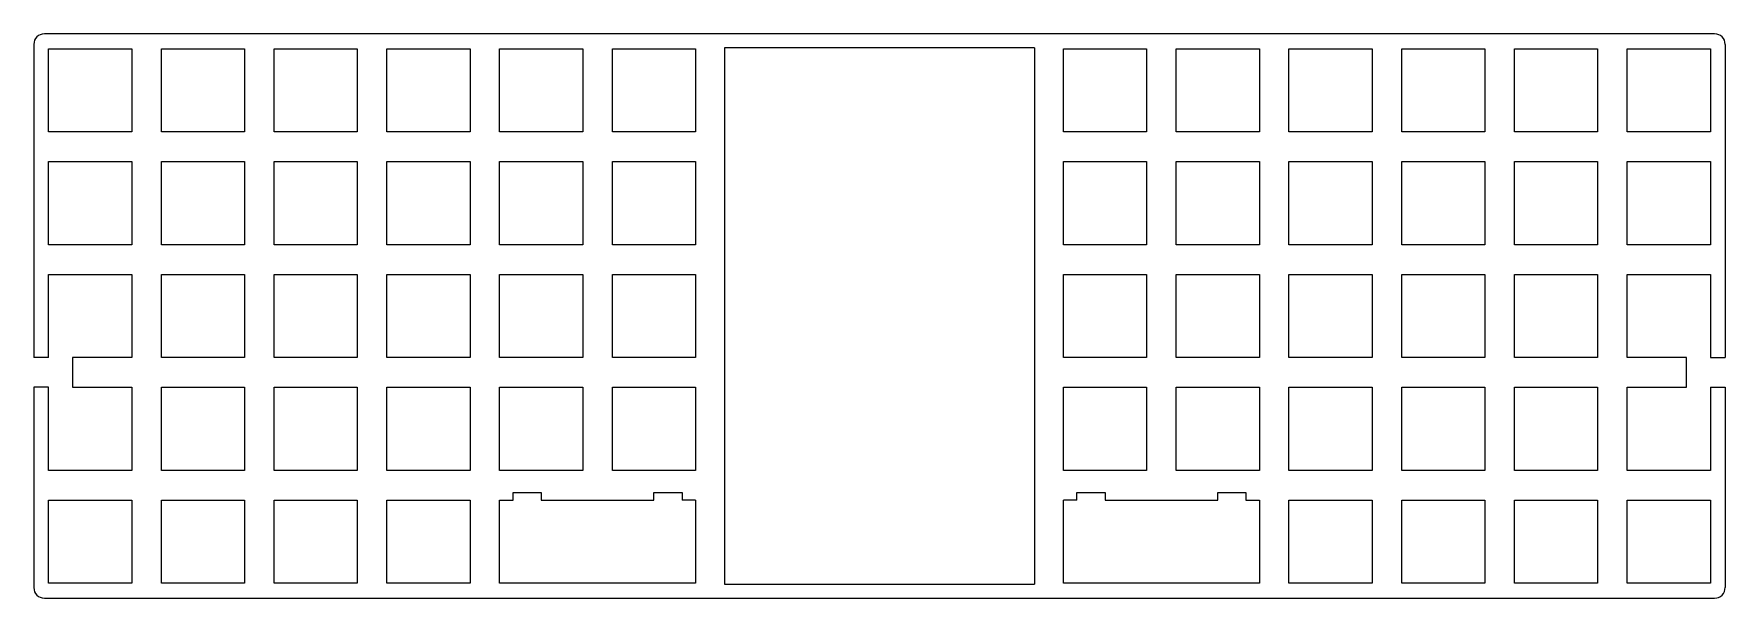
# Model space of a CAD drawing. Extents: x -11 to 275, y -135 to -40.
import ezdxf

# ---------------------------------------------------------------- set-up
doc = ezdxf.new("R2010")
doc.units = 0
doc.layers.add('BLACK', color=7, linetype='CONTINUOUS')

msp = doc.modelspace()

# ---------------------------------------------------------------- linework, layer by layer
at = {"layer": 'BLACK', "linetype": 'CONTINUOUS'}
for p, q in [((273.249, -39.7669), (-8.92987, -39.7669)), ((-10.7158, -41.5529), (-10.7158, -94.417)), ((-8.21535, -42.2674), (5.83403, -42.2674)), ((-8.21535, -56.3167), (-8.21535, -42.2674)), ((5.83403, -42.2674), (5.83403, -56.3167)), ((10.8348, -42.2674), (24.8842, -42.2674)), ((10.8348, -56.3168), (10.8348, -42.2674)), ((24.8842, -42.2674), (24.8842, -56.3168)), ((29.8849, -56.3169), (29.8849, -42.2675)), ((29.8849, -42.2675), (43.9343, -42.2675)), ((43.9343, -42.2675), (43.9343, -56.3169)), ((48.9351, -42.2675), (62.9844, -42.2675)), ((48.9351, -56.3169), (48.9351, -42.2675)), ((62.9844, -42.2675), (62.9844, -56.3169)), ((67.9852, -42.2676), (82.0346, -42.2676)), ((67.9852, -56.317), (67.9852, -42.2676)), ((82.0346, -42.2676), (82.0346, -56.317)), ((87.0353, -42.2677), (101.085, -42.2677)), ((87.0353, -56.317), (87.0353, -42.2677)), ((101.085, -42.2677), (101.085, -56.317)), ((158.354, -42.1483), (105.966, -42.1481)), ((105.966, -42.1481), (105.966, -132.636)), ((158.354, -42.1483), (158.354, -132.636)), ((163.235, -42.2675), (177.285, -42.2675)), ((163.235, -56.3169), (163.235, -42.2675)), ((177.285, -42.2675), (177.285, -56.3169)), ((182.285, -56.3168), (182.285, -42.2674)), ((182.285, -42.2674), (196.335, -42.2674)), ((196.335, -42.2674), (196.335, -56.3168)), ((201.335, -56.3167), (201.335, -42.2674)), ((201.335, -42.2674), (215.385, -42.2674)), ((215.385, -42.2674), (215.385, -56.3167)), ((220.386, -56.3167), (220.386, -42.2673)), ((220.386, -42.2673), (234.435, -42.2673)), ((234.435, -42.2673), (234.435, -56.3167)), ((239.436, -42.2672), (253.485, -42.2672)), ((239.436, -56.3166), (239.436, -42.2672)), ((253.485, -42.2672), (253.485, -56.3166)), ((258.486, -56.3166), (258.486, -42.2672)), ((258.486, -42.2672), (272.535, -42.2672)), ((272.535, -42.2672), (272.535, -56.3166)), ((275.035, -41.5529), (275.035, -94.417)), ((5.83403, -56.3167), (-8.21535, -56.3167)), ((24.8842, -56.3168), (10.8348, -56.3168)), ((43.9343, -56.3169), (29.8849, -56.3169)), ((62.9844, -56.3169), (48.9351, -56.3169)), ((82.0346, -56.317), (67.9852, -56.317)), ((101.085, -56.317), (87.0353, -56.317)), ((177.285, -56.3169), (163.235, -56.3169)), ((196.335, -56.3168), (182.285, -56.3168)), ((215.385, -56.3167), (201.335, -56.3167)), ((234.435, -56.3167), (220.386, -56.3167)), ((253.485, -56.3166), (239.436, -56.3166)), ((272.535, -56.3166), (258.486, -56.3166)), ((-8.21535, -75.3668), (-8.21535, -61.3174)), ((-8.21535, -61.3174), (5.83403, -61.3174)), ((5.83403, -61.3174), (5.83403, -75.3668)), ((10.8348, -61.3175), (24.8842, -61.3175)), ((10.8348, -75.3669), (10.8348, -61.3175)), ((24.8842, -61.3175), (24.8842, -75.3669)), ((29.8849, -61.3176), (43.9343, -61.3176)), ((29.8849, -75.3669), (29.8849, -61.3176)), ((43.9343, -61.3176), (43.9343, -75.3669)), ((48.9351, -61.3176), (62.9844, -61.3176)), ((48.9351, -75.367), (48.9351, -61.3176)), ((62.9844, -61.3176), (62.9844, -75.367)), ((67.9852, -75.3671), (67.9852, -61.3177)), ((67.9852, -61.3177), (82.0346, -61.3177)), ((82.0346, -61.3177), (82.0346, -75.3671)), ((87.0353, -75.3671), (87.0353, -61.3177)), ((87.0353, -61.3177), (101.085, -61.3177)), ((101.085, -61.3177), (101.085, -75.3671)), ((163.235, -75.3669), (163.235, -61.3176)), ((163.235, -61.3176), (177.285, -61.3176)), ((177.285, -61.3176), (177.285, -75.3669)), ((182.285, -75.3669), (182.285, -61.3175)), ((182.285, -61.3175), (196.335, -61.3175)), ((196.335, -61.3175), (196.335, -75.3669)), ((201.335, -61.3174), (215.385, -61.3174)), ((201.335, -75.3668), (201.335, -61.3174)), ((215.385, -61.3174), (215.385, -75.3668)), ((220.386, -61.3174), (234.435, -61.3174)), ((220.386, -75.3668), (220.386, -61.3174)), ((234.435, -61.3174), (234.435, -75.3668)), ((239.436, -61.3173), (253.485, -61.3173)), ((239.436, -75.3667), (239.436, -61.3173)), ((253.485, -61.3173), (253.485, -75.3667)), ((258.486, -75.3666), (258.486, -61.3173)), ((258.486, -61.3173), (272.535, -61.3173)), ((272.535, -61.3173), (272.535, -75.3666)), ((5.83403, -75.3668), (-8.21535, -75.3668)), ((24.8842, -75.3669), (10.8348, -75.3669)), ((43.9343, -75.3669), (29.8849, -75.3669)), ((62.9844, -75.367), (48.9351, -75.367)), ((82.0346, -75.3671), (67.9852, -75.3671)), ((101.085, -75.3671), (87.0353, -75.3671)), ((177.285, -75.3669), (163.235, -75.3669)), ((196.335, -75.3669), (182.285, -75.3669)), ((215.385, -75.3668), (201.335, -75.3668)), ((234.435, -75.3668), (220.386, -75.3668)), ((253.485, -75.3667), (239.436, -75.3667)), ((272.535, -75.3666), (258.486, -75.3666)), ((-8.21535, -94.4169), (-8.21535, -80.3675)), ((-8.21535, -80.3675), (5.83403, -80.3675)), ((5.83403, -80.3675), (5.83403, -94.4169)), ((10.8348, -94.417), (10.8348, -80.3676)), ((10.8348, -80.3676), (24.8842, -80.3676)), ((24.8842, -80.3676), (24.8842, -94.417)), ((29.8849, -80.3676), (43.9343, -80.3676)), ((29.8849, -94.417), (29.8849, -80.3676)), ((43.9343, -80.3676), (43.9343, -94.417)), ((48.9351, -80.3677), (62.9844, -80.3677)), ((48.9351, -94.4171), (48.9351, -80.3677)), ((62.9844, -80.3677), (62.9844, -94.4171)), ((67.9852, -80.3678), (82.0346, -80.3678)), ((67.9852, -94.4171), (67.9852, -80.3678)), ((82.0346, -80.3678), (82.0346, -94.4171)), ((87.0353, -94.4172), (87.0353, -80.3678)), ((87.0353, -80.3678), (101.085, -80.3678)), ((101.085, -80.3678), (101.085, -94.4172)), ((163.235, -94.417), (163.235, -80.3676)), ((163.235, -80.3676), (177.285, -80.3676)), ((177.285, -80.3676), (177.285, -94.417)), ((182.285, -94.417), (182.285, -80.3676)), ((182.285, -80.3676), (196.335, -80.3676)), ((196.335, -80.3676), (196.335, -94.417)), ((201.335, -94.4169), (201.335, -80.3675)), ((201.335, -80.3675), (215.385, -80.3675)), ((215.385, -80.3675), (215.385, -94.4169)), ((220.386, -80.3675), (234.435, -80.3675)), ((220.386, -94.4168), (220.386, -80.3675)), ((234.435, -80.3675), (234.435, -94.4168)), ((239.436, -94.4168), (239.436, -80.3674)), ((239.436, -80.3674), (253.485, -80.3674)), ((253.485, -80.3674), (253.485, -94.4168)), ((258.486, -94.4167), (258.486, -80.3673)), ((258.486, -80.3673), (272.535, -80.3673)), ((272.535, -80.3673), (272.535, -94.4167)), ((-8.21535, -94.4169), (-10.7158, -94.417)), ((5.83403, -94.4169), (-4.16736, -94.417)), ((-4.16736, -94.417), (-4.16736, -99.4176)), ((24.8842, -94.417), (10.8348, -94.417)), ((43.9343, -94.417), (29.8849, -94.417)), ((62.9844, -94.4171), (48.9351, -94.4171)), ((82.0346, -94.4171), (67.9852, -94.4171)), ((101.085, -94.4172), (87.0353, -94.4172)), ((177.285, -94.417), (163.235, -94.417)), ((196.335, -94.417), (182.285, -94.417)), ((215.385, -94.4169), (201.335, -94.4169)), ((234.435, -94.4168), (220.386, -94.4168)), ((253.485, -94.4168), (239.436, -94.4168)), ((268.487, -94.4168), (258.486, -94.4167)), ((268.487, -99.4174), (268.487, -94.4168)), ((272.535, -94.4167), (275.035, -94.417)), ((-8.21535, -99.4176), (-10.7158, -99.4177)), ((-10.7158, -99.4177), (-10.7158, -133.231)), ((-8.21535, -113.467), (-8.21535, -99.4176)), ((-4.16736, -99.4176), (5.83403, -99.4176)), ((5.83403, -99.4176), (5.83403, -113.467)), ((10.8348, -113.467), (10.8348, -99.4177)), ((10.8348, -99.4177), (24.8842, -99.4177)), ((24.8842, -99.4177), (24.8842, -113.467)), ((29.8849, -99.4177), (43.9343, -99.4177)), ((29.8849, -113.467), (29.8849, -99.4177)), ((43.9343, -99.4177), (43.9343, -113.467)), ((48.9351, -113.467), (48.9351, -99.4178)), ((48.9351, -99.4178), (62.9844, -99.4178)), ((62.9844, -99.4178), (62.9844, -113.467)), ((67.9852, -99.4178), (82.0346, -99.4178)), ((67.9852, -113.467), (67.9852, -99.4178)), ((82.0346, -99.4178), (82.0346, -113.467)), ((87.0353, -99.4179), (101.085, -99.4179)), ((87.0353, -113.467), (87.0353, -99.4179)), ((101.085, -99.4179), (101.085, -113.467)), ((163.235, -113.467), (163.235, -99.4177)), ((163.235, -99.4177), (177.285, -99.4177)), ((177.285, -99.4177), (177.285, -113.467)), ((182.285, -113.467), (182.285, -99.4177)), ((182.285, -99.4177), (196.335, -99.4177)), ((196.335, -99.4177), (196.335, -113.467)), ((201.335, -113.467), (201.335, -99.4176)), ((201.335, -99.4176), (215.385, -99.4176)), ((215.385, -99.4176), (215.385, -113.467)), ((220.386, -113.467), (220.386, -99.4175)), ((220.386, -99.4175), (234.435, -99.4175)), ((234.435, -99.4175), (234.435, -113.467)), ((239.436, -99.4175), (253.485, -99.4175)), ((239.436, -113.467), (239.436, -99.4175)), ((253.485, -99.4175), (253.485, -113.467)), ((258.486, -99.4174), (268.487, -99.4174)), ((258.486, -113.467), (258.486, -99.4174)), ((272.535, -99.4174), (272.535, -113.467)), ((272.535, -99.4174), (275.036, -99.4177)), ((275.036, -99.4177), (275.035, -133.231)), ((5.83403, -113.467), (-8.21535, -113.467)), ((24.8842, -113.467), (10.8348, -113.467)), ((43.9343, -113.467), (29.8849, -113.467)), ((62.9844, -113.467), (48.9351, -113.467)), ((82.0346, -113.467), (67.9852, -113.467)), ((101.085, -113.467), (87.0353, -113.467)), ((177.285, -113.467), (163.235, -113.467)), ((196.335, -113.467), (182.285, -113.467)), ((215.385, -113.467), (201.335, -113.467)), ((234.435, -113.467), (220.386, -113.467)), ((253.485, -113.467), (239.436, -113.467)), ((272.535, -113.467), (258.486, -113.467)), ((70.2468, -118.468), (70.2468, -117.158)), ((70.2468, -117.158), (75.0093, -117.158)), ((75.0093, -117.158), (75.0097, -118.468)), ((94.0598, -118.468), (94.0593, -117.158)), ((94.0593, -117.158), (98.8218, -117.158)), ((98.8218, -117.158), (98.8218, -118.468)), ((165.498, -118.468), (165.498, -117.157)), ((165.498, -117.157), (170.261, -117.157)), ((170.261, -117.157), (170.26, -118.468)), ((189.31, -118.468), (189.311, -117.157)), ((189.311, -117.157), (194.073, -117.157)), ((194.073, -117.157), (194.073, -118.468)), ((-8.21558, -118.467), (5.83379, -118.467)), ((-8.21558, -132.517), (-8.21558, -118.467)), ((5.83379, -118.467), (5.83379, -132.517)), ((10.8346, -118.467), (24.8839, -118.467)), ((10.8346, -132.517), (10.8346, -118.467)), ((24.8839, -118.467), (24.8839, -132.517)), ((29.8847, -132.517), (29.8847, -118.468)), ((29.8847, -118.468), (43.9341, -118.468)), ((43.9341, -118.468), (43.9341, -132.517)), ((48.9348, -132.517), (48.9348, -118.468)), ((48.9348, -118.468), (62.9842, -118.468)), ((62.9842, -118.468), (62.9842, -132.517)), ((67.985, -118.468), (70.2468, -118.468)), ((67.985, -132.517), (67.985, -118.468)), ((75.0097, -118.468), (94.0598, -118.468)), ((101.084, -118.468), (98.8218, -118.468)), ((101.084, -118.468), (101.084, -132.517)), ((163.235, -132.517), (163.235, -118.468)), ((165.498, -118.468), (163.235, -118.468)), ((170.26, -118.468), (189.31, -118.468)), ((194.073, -118.468), (196.335, -118.467)), ((196.335, -118.467), (196.335, -132.517)), ((201.336, -118.467), (215.385, -118.467)), ((201.336, -132.517), (201.336, -118.467)), ((215.385, -118.467), (215.385, -132.517)), ((220.386, -118.467), (234.435, -118.467)), ((220.386, -132.517), (220.386, -118.467)), ((234.435, -118.467), (234.435, -132.517)), ((239.436, -132.517), (239.436, -118.467)), ((239.436, -118.467), (253.485, -118.467)), ((253.485, -118.467), (253.485, -132.517)), ((258.486, -132.517), (258.486, -118.467)), ((258.486, -118.467), (272.535, -118.467)), ((272.535, -118.467), (272.535, -132.517)), ((5.83379, -132.517), (-8.21558, -132.517)), ((24.8839, -132.517), (10.8346, -132.517)), ((43.9341, -132.517), (29.8847, -132.517)), ((62.9842, -132.517), (48.9348, -132.517)), ((101.084, -132.517), (67.985, -132.517)), ((105.966, -132.636), (158.354, -132.636)), ((196.335, -132.517), (163.235, -132.517)), ((215.385, -132.517), (201.336, -132.517)), ((234.435, -132.517), (220.386, -132.517)), ((253.485, -132.517), (239.436, -132.517)), ((272.535, -132.517), (258.486, -132.517)), ((-8.92987, -135.017), (273.249, -135.017))]:
    msp.add_line(p, q, dxfattribs=at)
at = {"layer": 'BLACK'}
for centre, radius, start, end in [((-8.92987, -41.5529), 1.78594, -270, -180), ((273.249, -41.5529), 1.78598, 0.0014116, 89.9994), ((-8.92987, -133.231), 1.78594, -180, -90), ((273.249, -133.231), 1.78596, -89.9994, 0.0013474)]:
    msp.add_arc(centre, radius, start, end, dxfattribs=at)

doc.saveas('drawing.dxf')
